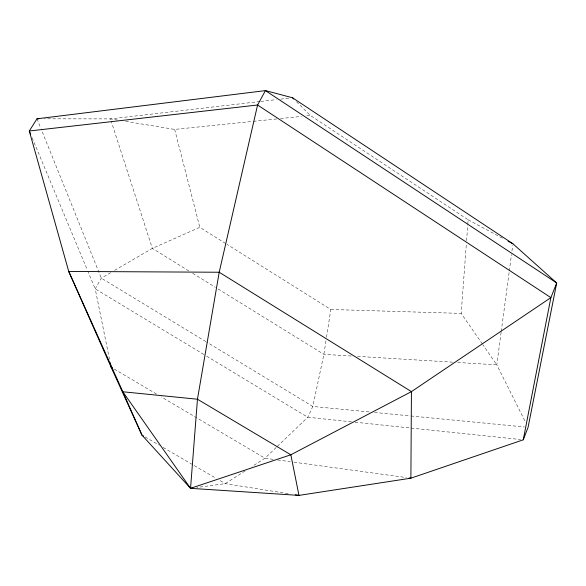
<?xml version="1.0" encoding="UTF-8"?>
<svg xmlns="http://www.w3.org/2000/svg" width="586" height="586" viewBox="0 0 586 586"><rect width="100%" height="100%" fill="white"/><g stroke="black" fill="none" stroke-linecap="round" stroke-linejoin="round"><path stroke-width="0.44" stroke-dasharray="2.93 2.2" d="M482.344 343.975L461.182 313.407L466.324 244.347M466.595 240.714L467.745 225.266M467.811 224.357L468.148 219.809L310.404 115.486L296.326 101.554M501.125 332.321L496.796 364.851L525.239 421.649M501.25 331.42L509.19 271.787M509.307 270.886L511.475 254.617M511.959 251.006L512.677 245.585M325.955 340.884L323.875 354.34L312.814 406.457L307.775 417.254L276.834 446.876M326.512 337.294L330.819 309.474L226.929 244.325M276.174 447.506L264.982 458.223L251.995 466.529M245.116 470.932L225.258 483.64L196.779 487.493M110.725 272.651L101.297 278.145L95.203 288.861L109.479 359.196M114.651 270.358L152.345 248.376L199.789 227.309L226.152 243.842M259.884 101.539L110.454 118.892L44.25 118.811M260.792 101.437L276.182 99.649M280.716 99.122L288.861 98.177M125.616 121.375L174.679 129.403L252.493 121.427M253.401 121.331L276.929 118.921M280.548 118.548L301.358 116.416M306.786 115.86L310.404 115.486M330.819 309.474L461.182 313.407M351.175 356.002L323.875 354.34L215.992 287.689M357.548 356.383L453.11 362.192M457.659 362.47L496.796 364.851L482.857 344.722M369.129 411.921L312.814 406.457L206.668 342.07M374.579 412.449L410.002 415.884M410.911 415.972L524.448 426.974M351.41 421.825L307.775 417.254L204.617 354.94M355.05 422.206L520.522 439.529M273.135 459.336L264.982 458.223L161.355 396.927M277.669 459.959L290.356 461.695M293.982 462.193L406.354 477.575M288.187 493.668L225.258 483.64L218.974 479.978M117.588 120.064L110.454 118.892L111.018 120.635M468.148 219.809L504.128 239.073M145.116 436.966L159.253 445.199M163.186 447.484L215.831 478.147M114.248 369.063L156.645 394.136M203.833 354.471L95.203 288.861L87.805 271.128M205.884 341.594L101.297 278.145L41.101 128.979M188.824 270.908L152.345 248.376L111.296 121.5M192.706 273.303L215.216 287.213M32.12 137.754L87.453 270.285M36.999 118.804L40.756 128.129M174.679 129.403L199.789 227.309"/><path stroke-width="0.88" d="M523.254 439.815L550.877 297.637L556.7 282.972L512.918 243.776L292.487 97.752L265.436 90.61L36.999 118.804L29.3 131L68.723 271.435L111.113 367.21L141.973 435.134L190.545 488.336L298.97 495.39L410.889 478.191L523.254 439.815L528.081 427.326L556.7 282.972L265.436 90.61L257.576 105.011L219.201 272.241L197.46 399.227L190.545 488.336L192.325 488.094M36.999 118.804L38.808 118.811M409.072 477.949L410.889 478.191L411.438 391.624L550.877 297.637L257.576 105.011L29.3 131L30.706 134.377M295.381 494.811L298.97 495.39L290.846 454.787L197.46 399.227L122.833 391.77L68.723 271.435L219.201 272.241L411.438 391.624L290.846 454.787L190.545 488.336L122.833 391.77L141.973 435.134L143.541 436.05M508.128 241.212L512.918 243.776M112.68 368.133L111.113 367.21L110.205 362.756M292.487 97.752L293.769 99.019"/></g></svg>
